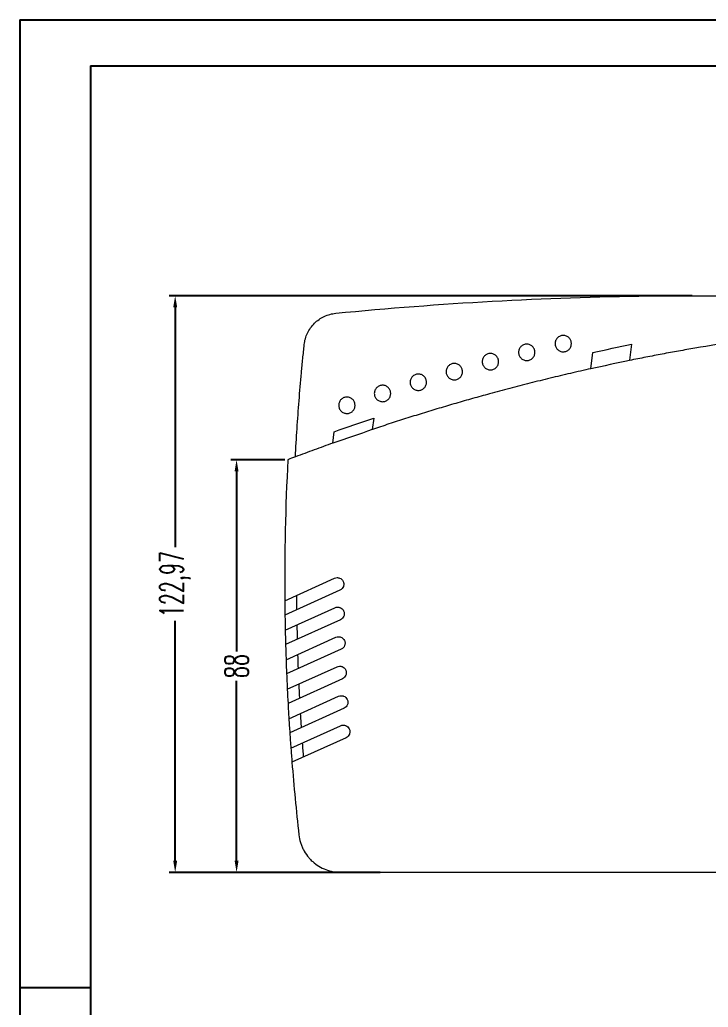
# Model space of a CAD drawing. Header units: inches. Extents: x 2104 to 4068, y 410 to 823.
# Drawn here: x 2104.1 to 2251, y 612.1 to 822.7 of the extents above; entities that cross this region are included whole.
import ezdxf

# ---------------------------------------------------------------- set-up
doc = ezdxf.new("R2010")
doc.units = ezdxf.units.IN
doc.styles.add('SLDTEXTSTYLE2', font='TXT', dxfattribs={"width": 0.6, "bigfont": 'bigfont'})
doc.dimstyles.new('5', dxfattribs={"dimtxt": 5, "dimasz": 2.5, "dimexe": 1.25, "dimexo": 0.625, "dimtad": 0, "dimzin": 12, "dimtxsty": 'SLDTEXTSTYLE2', "dimcen": 2.5, "dimclrd": 3, "dimclre": 3, "dimclrt": 256, "dimadec": 0, "dimazin": 0, "dimtfac": 1, "dimtmove": 0, "dimatfit": 3, "dimfxl": 1, "dimarcsym": 0})

# ---------------------------------------------------------------- blocks, each defined once
blk = doc.blocks.new('*D110')
at = {"color": 3, "lineweight": -2}
for p, q in [((2247.53, 763.82), (2136.05, 763.82)), ((2137.3, 761.32), (2137.3, 710.21)), ((2137.3, 643.35), (2137.3, 694.46)), ((2172.01, 640.85), (2136.05, 640.85))]:
    blk.add_line(p, q, dxfattribs=at)
at = {"color": 3}
for points in [[(2136.88, 761.32), (2137.72, 761.32), (2137.3, 763.82)], [(2136.88, 643.35), (2137.72, 643.35), (2137.3, 640.85)]]:
    blk.add_solid(points, dxfattribs=at)
at = {"layer": 'Defpoints', "color": 0}
for p in [(2248.16, 763.82), (2137.3, 640.85), (2172.63, 640.85)]:
    blk.add_point(p, dxfattribs=at)
at = {"insert": (2137.3, 702.34), "char_height": 5, "attachment_point": 5, "rotation": 90, "style": 'SLDTEXTSTYLE2'}
blk.add_mtext('122,97', dxfattribs=at)
blk = doc.blocks.new('*D111')
at = {"color": 3, "lineweight": -2}
for p, q in [((2160.71, 728.85), (2149.14, 728.85)), ((2150.39, 726.35), (2150.39, 687.97)), ((2150.39, 643.35), (2150.39, 681.72)), ((2180.99, 640.85), (2149.14, 640.85))]:
    blk.add_line(p, q, dxfattribs=at)
at = {"color": 3}
for points in [[(2149.97, 726.35), (2150.81, 726.35), (2150.39, 728.85)], [(2149.97, 643.35), (2150.81, 643.35), (2150.39, 640.85)]]:
    blk.add_solid(points, dxfattribs=at)
at = {"layer": 'Defpoints', "color": 0}
for p in [(2161.33, 728.85), (2150.39, 640.85), (2181.62, 640.85)]:
    blk.add_point(p, dxfattribs=at)
at = {"insert": (2150.39, 684.85), "char_height": 5, "attachment_point": 5, "rotation": 90, "style": 'SLDTEXTSTYLE2'}
blk.add_mtext('88', dxfattribs=at)

msp = doc.modelspace()

# ---------------------------------------------------------------- linework, layer by layer
for p, q in [((2104.15, 822.657), (2688.052, 822.657)), ((2104.15, 822.657), (2104.15, 409.797)), ((2119.259, 812.827), (2678.222, 812.827)), ((2119.259, 812.827), (2119.259, 419.627)), ((2119.259, 616.227), (2104.15, 616.227))]:
    msp.add_line(p, q)
at = {"color": 7, "linetype": 'Continuous', "lineweight": 15}
for p, q in [((2234.628, 753.477), (2234.212, 750.085)), ((2225.922, 748.212), (2226.348, 751.686)), ((2234.202, 750.006), (2234.199, 749.977)), ((2225.922, 748.212), (2225.925, 748.242)), ((2179.644, 737.736), (2179.339, 735.254)), ((2179.344, 735.296), (2179.339, 735.254)), ((2170.922, 732.343), (2171.226, 734.824)), ((2170.922, 732.343), (2170.927, 732.387)), ((2160.671, 698.782), (2171.276, 703.587)), ((2172.431, 701.037), (2160.708, 695.725)), ((2160.768, 692.484), (2171.372, 697.289)), ((2172.528, 694.738), (2160.844, 689.445)), ((2160.946, 686.188), (2171.55, 690.992)), ((2172.706, 688.442), (2161.061, 683.166)), ((2161.206, 679.894), (2171.81, 684.699)), ((2172.966, 682.148), (2161.359, 676.89)), ((2161.547, 673.605), (2172.151, 678.409)), ((2173.307, 675.859), (2161.738, 670.617)), ((2161.97, 667.32), (2172.574, 672.125)), ((2173.73, 669.574), (2162.198, 664.35)), ((2323.673, 640.85), (2172.631, 640.85))]:
    msp.add_line(p, q, dxfattribs=at)
for radius, start, end in [(483.883, 180.37755, 180.73996), (486.383, 180.50859, 180.86877), (483.883, 181.12414, 181.4845), (486.383, 181.25061, 181.60878), (483.883, 181.87066, 182.22907), (486.383, 181.99262, 182.34888), (483.883, 182.61714, 182.97367), (486.383, 182.73462, 183.08904), (483.883, 183.36356, 183.71829), (486.383, 183.47662, 183.82928), (483.883, 184.10993, 184.46295), (486.383, 184.21862, 184.56958)]:
    msp.add_arc((2647.035, 703.1), radius, start, end, dxfattribs=at)
for points, knots in [([(2171.552, 760.077), (2193.795, 762.258), (2216.039, 763.482), (2260.53, 764.041), (2282.778, 763.377), (2305.026, 761.76)], [0, 0, 0, 0, 0.5, 0.5, 1, 1, 1, 1]), ([(2164.818, 753.379), (2164.844, 753.593), (2164.871, 753.807), (2164.952, 754.228), (2165.001, 754.435), (2165.174, 755.051), (2165.324, 755.451), (2165.882, 756.622), (2166.376, 757.32), (2167.294, 758.233), (2167.624, 758.51), (2168.323, 759), (2168.693, 759.214), (2169.475, 759.583), (2169.878, 759.731), (2170.495, 759.901), (2170.703, 759.948), (2171.124, 760.026), (2171.337, 760.053), (2171.552, 760.077)], [0, 0, 0, 0, 0.0625, 0.0625, 0.125, 0.125, 0.25, 0.25, 0.5, 0.5, 0.625, 0.625, 0.75, 0.75, 0.875, 0.875, 0.9375, 0.9375, 1, 1, 1, 1]), ([(2305.026, 758.833), (2304.286, 758.797), (2302.805, 758.726), (2300.585, 758.604), (2298.366, 758.473), (2296.146, 758.331), (2293.928, 758.178), (2291.71, 758.015), (2289.492, 757.841), (2287.275, 757.657), (2282.706, 757.254), (2275.794, 756.559), (2266.554, 755.443), (2257.337, 754.141), (2250.042, 752.962), (2244.655, 752.014), (2241.165, 751.372), (2237.68, 750.706), (2235.361, 750.239), (2234.202, 750.006)], [0, 0, 0, 0, 0.0311276, 0.0622552, 0.0933834, 0.1245131, 0.1556449, 0.1867795, 0.2179177, 0.2490602, 0.2802076, 0.4105132, 0.5407681, 0.6710248, 0.8013358, 0.8510206, 0.9006909, 0.9503498, 1, 1, 1, 1]), ([(2218.61, 752.622), (2218.545, 752.717), (2218.491, 752.818), (2218.402, 753.028), (2218.368, 753.139), (2218.322, 753.364), (2218.31, 753.477), (2218.308, 753.706), (2218.319, 753.822), (2218.384, 754.158), (2218.473, 754.375), (2218.724, 754.756), (2218.889, 754.923), (2219.172, 755.115), (2219.275, 755.171), (2219.486, 755.259), (2219.594, 755.293), (2219.819, 755.339), (2219.935, 755.351), (2220.163, 755.353), (2220.276, 755.342), (2220.503, 755.299), (2220.613, 755.266), (2220.824, 755.18), (2220.927, 755.126), (2221.119, 755), (2221.207, 754.928), (2221.37, 754.767), (2221.444, 754.678), (2221.636, 754.394), (2221.727, 754.178), (2221.819, 753.731), (2221.821, 753.497), (2221.756, 753.16), (2221.723, 753.049), (2221.637, 752.837), (2221.584, 752.736), (2221.458, 752.544), (2221.385, 752.454), (2221.224, 752.292), (2221.137, 752.218), (2220.85, 752.024), (2220.637, 751.934), (2220.299, 751.865), (2220.186, 751.853), (2219.957, 751.851), (2219.841, 751.862), (2219.505, 751.927), (2219.287, 752.015), (2218.906, 752.266), (2218.739, 752.43), (2218.61, 752.622)], [0, 0, 0, 0, 0.03125, 0.03125, 0.0625, 0.0625, 0.09375, 0.09375, 0.125, 0.125, 0.1875, 0.1875, 0.25, 0.25, 0.28125, 0.28125, 0.3125, 0.3125, 0.34375, 0.34375, 0.375, 0.375, 0.40625, 0.40625, 0.4375, 0.4375, 0.46875, 0.46875, 0.5, 0.5, 0.5625, 0.5625, 0.625, 0.625, 0.65625, 0.65625, 0.6875, 0.6875, 0.71875, 0.71875, 0.75, 0.75, 0.8125, 0.8125, 0.84375, 0.84375, 0.875, 0.875, 0.9375, 0.9375, 1, 1, 1, 1]), ([(2162.922, 729.448), (2163.136, 733.445), (2163.405, 737.437), (2163.88, 743.42), (2164.05, 745.413), (2164.324, 748.401), (2164.418, 749.397), (2164.614, 751.389), (2164.716, 752.384), (2164.818, 753.379)], [0, 0, 0, 0, 0.5, 0.5, 0.75, 0.75, 0.875, 0.875, 1, 1, 1, 1]), ([(2211.05, 750.496), (2210.968, 750.577), (2210.895, 750.665), (2210.767, 750.854), (2210.711, 750.956), (2210.622, 751.167), (2210.588, 751.276), (2210.542, 751.5), (2210.529, 751.616), (2210.527, 751.958), (2210.571, 752.189), (2210.742, 752.611), (2210.871, 752.807), (2211.111, 753.051), (2211.201, 753.126), (2211.39, 753.255), (2211.49, 753.309), (2211.702, 753.399), (2211.813, 753.433), (2212.036, 753.479), (2212.149, 753.492), (2212.38, 753.493), (2212.494, 753.483), (2212.718, 753.44), (2212.83, 753.407), (2213.042, 753.321), (2213.143, 753.268), (2213.334, 753.143), (2213.425, 753.069), (2213.669, 752.829), (2213.801, 752.635), (2213.979, 752.215), (2214.027, 751.985), (2214.029, 751.643), (2214.019, 751.527), (2213.976, 751.302), (2213.944, 751.193), (2213.858, 750.98), (2213.804, 750.877), (2213.679, 750.687), (2213.607, 750.598), (2213.364, 750.351), (2213.173, 750.221), (2212.855, 750.086), (2212.746, 750.052), (2212.523, 750.006), (2212.407, 749.993), (2212.064, 749.991), (2211.834, 750.035), (2211.411, 750.206), (2211.215, 750.334), (2211.05, 750.496)], [0, 0, 0, 0, 0.03125, 0.03125, 0.0625, 0.0625, 0.09375, 0.09375, 0.125, 0.125, 0.1875, 0.1875, 0.25, 0.25, 0.28125, 0.28125, 0.3125, 0.3125, 0.34375, 0.34375, 0.375, 0.375, 0.40625, 0.40625, 0.4375, 0.4375, 0.46875, 0.46875, 0.5, 0.5, 0.5625, 0.5625, 0.625, 0.625, 0.65625, 0.65625, 0.6875, 0.6875, 0.71875, 0.71875, 0.75, 0.75, 0.8125, 0.8125, 0.84375, 0.84375, 0.875, 0.875, 0.9375, 0.9375, 1, 1, 1, 1]), ([(2203.304, 748.501), (2203.222, 748.582), (2203.149, 748.67), (2203.02, 748.858), (2202.965, 748.96), (2202.875, 749.171), (2202.841, 749.28), (2202.794, 749.504), (2202.782, 749.62), (2202.779, 749.962), (2202.823, 750.193), (2202.994, 750.616), (2203.122, 750.812), (2203.362, 751.056), (2203.451, 751.131), (2203.641, 751.26), (2203.741, 751.315), (2203.952, 751.404), (2204.063, 751.439), (2204.286, 751.485), (2204.399, 751.498), (2204.63, 751.5), (2204.745, 751.49), (2204.969, 751.447), (2205.08, 751.415), (2205.293, 751.329), (2205.394, 751.276), (2205.585, 751.151), (2205.676, 751.077), (2205.92, 750.837), (2206.052, 750.643), (2206.231, 750.224), (2206.279, 749.994), (2206.282, 749.652), (2206.272, 749.536), (2206.229, 749.311), (2206.197, 749.201), (2206.111, 748.989), (2206.057, 748.886), (2205.932, 748.695), (2205.861, 748.606), (2205.619, 748.359), (2205.427, 748.228), (2205.11, 748.093), (2205.001, 748.059), (2204.777, 748.013), (2204.661, 748), (2204.319, 747.997), (2204.088, 748.041), (2203.665, 748.211), (2203.469, 748.339), (2203.304, 748.501)], [0, 0, 0, 0, 0.03125, 0.03125, 0.0625, 0.0625, 0.09375, 0.09375, 0.125, 0.125, 0.1875, 0.1875, 0.25, 0.25, 0.28125, 0.28125, 0.3125, 0.3125, 0.34375, 0.34375, 0.375, 0.375, 0.40625, 0.40625, 0.4375, 0.4375, 0.46875, 0.46875, 0.5, 0.5, 0.5625, 0.5625, 0.625, 0.625, 0.65625, 0.65625, 0.6875, 0.6875, 0.71875, 0.71875, 0.75, 0.75, 0.8125, 0.8125, 0.84375, 0.84375, 0.875, 0.875, 0.9375, 0.9375, 1, 1, 1, 1]), ([(2225.925, 748.242), (2225.202, 748.08), (2223.756, 747.756), (2221.589, 747.256), (2219.424, 746.747), (2217.262, 746.228), (2215.101, 745.698), (2212.944, 745.157), (2210.788, 744.607), (2208.635, 744.045), (2206.484, 743.474), (2203.85, 742.76), (2200.737, 741.896), (2197.148, 740.868), (2193.569, 739.811), (2189.998, 738.727), (2186.437, 737.613), (2182.885, 736.472), (2180.525, 735.688), (2179.344, 735.296)], [0, 0, 0, 0, 0.04596824, 0.09193825, 0.13791109, 0.18388781, 0.22986947, 0.27585713, 0.32185184, 0.36785465, 0.41386663, 0.45988882, 0.53708934, 0.61426763, 0.69142868, 0.76857746, 0.84571895, 0.92285813, 1, 1, 1, 1]), ([(2195.596, 746.372), (2195.513, 746.452), (2195.44, 746.54), (2195.311, 746.728), (2195.255, 746.83), (2195.165, 747.041), (2195.131, 747.149), (2195.083, 747.373), (2195.071, 747.489), (2195.067, 747.832), (2195.11, 748.062), (2195.28, 748.485), (2195.408, 748.682), (2195.647, 748.927), (2195.737, 749.002), (2195.926, 749.131), (2196.025, 749.186), (2196.236, 749.277), (2196.347, 749.311), (2196.57, 749.358), (2196.684, 749.371), (2196.915, 749.374), (2197.029, 749.364), (2197.253, 749.322), (2197.364, 749.289), (2197.577, 749.204), (2197.678, 749.151), (2197.87, 749.027), (2197.961, 748.954), (2198.206, 748.714), (2198.338, 748.521), (2198.518, 748.102), (2198.566, 747.872), (2198.571, 747.53), (2198.561, 747.414), (2198.519, 747.189), (2198.487, 747.079), (2198.402, 746.866), (2198.348, 746.763), (2198.224, 746.572), (2198.152, 746.483), (2197.91, 746.235), (2197.719, 746.104), (2197.402, 745.969), (2197.294, 745.934), (2197.07, 745.887), (2196.954, 745.874), (2196.611, 745.87), (2196.381, 745.913), (2195.958, 746.082), (2195.761, 746.21), (2195.596, 746.372)], [0, 0, 0, 0, 0.03125, 0.03125, 0.0625, 0.0625, 0.09375, 0.09375, 0.125, 0.125, 0.1875, 0.1875, 0.25, 0.25, 0.28125, 0.28125, 0.3125, 0.3125, 0.34375, 0.34375, 0.375, 0.375, 0.40625, 0.40625, 0.4375, 0.4375, 0.46875, 0.46875, 0.5, 0.5, 0.5625, 0.5625, 0.625, 0.625, 0.65625, 0.65625, 0.6875, 0.6875, 0.71875, 0.71875, 0.75, 0.75, 0.8125, 0.8125, 0.84375, 0.84375, 0.875, 0.875, 0.9375, 0.9375, 1, 1, 1, 1]), ([(2187.924, 744.11), (2187.841, 744.191), (2187.768, 744.278), (2187.639, 744.466), (2187.583, 744.568), (2187.492, 744.778), (2187.457, 744.887), (2187.41, 745.111), (2187.397, 745.226), (2187.392, 745.569), (2187.435, 745.8), (2187.604, 746.223), (2187.732, 746.42), (2187.971, 746.666), (2188.06, 746.741), (2188.248, 746.871), (2188.348, 746.926), (2188.559, 747.016), (2188.669, 747.052), (2188.893, 747.099), (2189.006, 747.112), (2189.237, 747.115), (2189.351, 747.105), (2189.575, 747.064), (2189.687, 747.032), (2189.9, 746.947), (2190.001, 746.894), (2190.193, 746.77), (2190.284, 746.697), (2190.529, 746.458), (2190.662, 746.265), (2190.843, 745.846), (2190.892, 745.617), (2190.897, 745.274), (2190.887, 745.158), (2190.845, 744.933), (2190.814, 744.824), (2190.729, 744.611), (2190.676, 744.507), (2190.552, 744.316), (2190.48, 744.227), (2190.239, 743.978), (2190.048, 743.847), (2189.732, 743.711), (2189.623, 743.676), (2189.399, 743.628), (2189.284, 743.615), (2188.941, 743.611), (2188.71, 743.653), (2188.287, 743.822), (2188.09, 743.949), (2187.924, 744.11)], [0, 0, 0, 0, 0.03125, 0.03125, 0.0625, 0.0625, 0.09375, 0.09375, 0.125, 0.125, 0.1875, 0.1875, 0.25, 0.25, 0.28125, 0.28125, 0.3125, 0.3125, 0.34375, 0.34375, 0.375, 0.375, 0.40625, 0.40625, 0.4375, 0.4375, 0.46875, 0.46875, 0.5, 0.5, 0.5625, 0.5625, 0.625, 0.625, 0.65625, 0.65625, 0.6875, 0.6875, 0.71875, 0.71875, 0.75, 0.75, 0.8125, 0.8125, 0.84375, 0.84375, 0.875, 0.875, 0.9375, 0.9375, 1, 1, 1, 1]), ([(2180.042, 742.024), (2179.979, 742.122), (2179.927, 742.223), (2179.843, 742.435), (2179.811, 742.547), (2179.77, 742.773), (2179.761, 742.886), (2179.764, 743.115), (2179.778, 743.231), (2179.85, 743.565), (2179.943, 743.781), (2180.203, 744.156), (2180.371, 744.32), (2180.659, 744.505), (2180.763, 744.559), (2180.975, 744.643), (2181.085, 744.674), (2181.31, 744.715), (2181.426, 744.725), (2181.654, 744.721), (2181.768, 744.708), (2181.994, 744.66), (2182.103, 744.625), (2182.312, 744.534), (2182.413, 744.478), (2182.602, 744.348), (2182.689, 744.274), (2182.848, 744.11), (2182.921, 744.019), (2183.106, 743.731), (2183.193, 743.513), (2183.275, 743.064), (2183.271, 742.829), (2183.2, 742.495), (2183.164, 742.384), (2183.073, 742.173), (2183.018, 742.074), (2182.888, 741.885), (2182.813, 741.796), (2182.649, 741.637), (2182.559, 741.566), (2182.269, 741.378), (2182.053, 741.293), (2181.714, 741.231), (2181.601, 741.222), (2181.372, 741.225), (2181.256, 741.238), (2180.921, 741.31), (2180.706, 741.404), (2180.331, 741.662), (2180.167, 741.83), (2180.042, 742.024)], [0, 0, 0, 0, 0.03125, 0.03125, 0.0625, 0.0625, 0.09375, 0.09375, 0.125, 0.125, 0.1875, 0.1875, 0.25, 0.25, 0.28125, 0.28125, 0.3125, 0.3125, 0.34375, 0.34375, 0.375, 0.375, 0.40625, 0.40625, 0.4375, 0.4375, 0.46875, 0.46875, 0.5, 0.5, 0.5625, 0.5625, 0.625, 0.625, 0.65625, 0.65625, 0.6875, 0.6875, 0.71875, 0.71875, 0.75, 0.75, 0.8125, 0.8125, 0.84375, 0.84375, 0.875, 0.875, 0.9375, 0.9375, 1, 1, 1, 1]), ([(2172.452, 739.502), (2172.39, 739.599), (2172.337, 739.701), (2172.253, 739.913), (2172.221, 740.024), (2172.18, 740.25), (2172.171, 740.363), (2172.174, 740.592), (2172.187, 740.708), (2172.259, 741.043), (2172.353, 741.258), (2172.612, 741.634), (2172.78, 741.797), (2173.068, 741.983), (2173.171, 742.037), (2173.384, 742.121), (2173.494, 742.152), (2173.719, 742.194), (2173.835, 742.203), (2174.063, 742.2), (2174.177, 742.187), (2174.402, 742.139), (2174.511, 742.104), (2174.721, 742.013), (2174.822, 741.957), (2175.011, 741.827), (2175.098, 741.753), (2175.257, 741.589), (2175.33, 741.498), (2175.516, 741.21), (2175.602, 740.992), (2175.685, 740.544), (2175.681, 740.309), (2175.61, 739.974), (2175.574, 739.863), (2175.483, 739.653), (2175.428, 739.553), (2175.298, 739.364), (2175.223, 739.276), (2175.059, 739.117), (2174.97, 739.045), (2174.679, 738.857), (2174.464, 738.772), (2174.125, 738.71), (2174.011, 738.7), (2173.783, 738.704), (2173.667, 738.717), (2173.332, 738.788), (2173.117, 738.881), (2172.742, 739.14), (2172.578, 739.308), (2172.452, 739.502)], [0, 0, 0, 0, 0.03125, 0.03125, 0.0625, 0.0625, 0.09375, 0.09375, 0.125, 0.125, 0.1875, 0.1875, 0.25, 0.25, 0.28125, 0.28125, 0.3125, 0.3125, 0.34375, 0.34375, 0.375, 0.375, 0.40625, 0.40625, 0.4375, 0.4375, 0.46875, 0.46875, 0.5, 0.5, 0.5625, 0.5625, 0.625, 0.625, 0.65625, 0.65625, 0.6875, 0.6875, 0.71875, 0.71875, 0.75, 0.75, 0.8125, 0.8125, 0.84375, 0.84375, 0.875, 0.875, 0.9375, 0.9375, 1, 1, 1, 1]), ([(2170.927, 732.387), (2170.258, 732.148), (2168.92, 731.669), (2166.918, 730.939), (2164.918, 730.201), (2163.587, 729.702), (2162.922, 729.452)], [0, 0, 0, 0, 0.2499327, 0.4999067, 0.7499274, 1, 1, 1, 1]), ([(2171.276, 703.587), (2171.444, 703.663), (2171.624, 703.705), (2171.899, 703.714), (2171.99, 703.708), (2172.171, 703.678), (2172.261, 703.654), (2172.517, 703.558), (2172.677, 703.459), (2172.943, 703.21), (2173.052, 703.057), (2173.166, 702.808), (2173.196, 702.719), (2173.237, 702.541), (2173.249, 702.451), (2173.256, 702.267), (2173.25, 702.175), (2173.22, 701.995), (2173.196, 701.906), (2173.099, 701.647), (2173.001, 701.489), (2172.75, 701.221), (2172.6, 701.113), (2172.431, 701.037)], [0, 0, 0, 0, 0.125, 0.125, 0.1875, 0.1875, 0.25, 0.25, 0.375, 0.375, 0.5, 0.5, 0.5625, 0.5625, 0.625, 0.625, 0.6875, 0.6875, 0.75, 0.75, 0.875, 0.875, 1, 1, 1, 1]), ([(2171.372, 697.289), (2171.541, 697.365), (2171.721, 697.407), (2171.996, 697.416), (2172.087, 697.41), (2172.268, 697.38), (2172.358, 697.356), (2172.614, 697.26), (2172.773, 697.16), (2173.04, 696.911), (2173.149, 696.759), (2173.262, 696.509), (2173.292, 696.421), (2173.334, 696.243), (2173.346, 696.153), (2173.352, 695.969), (2173.346, 695.876), (2173.317, 695.696), (2173.293, 695.608), (2173.196, 695.349), (2173.098, 695.191), (2172.847, 694.923), (2172.696, 694.815), (2172.528, 694.738)], [0, 0, 0, 0, 0.125, 0.125, 0.1875, 0.1875, 0.25, 0.25, 0.375, 0.375, 0.5, 0.5, 0.5625, 0.5625, 0.625, 0.625, 0.6875, 0.6875, 0.75, 0.75, 0.875, 0.875, 1, 1, 1, 1]), ([(2171.55, 690.992), (2171.719, 691.069), (2171.899, 691.11), (2172.174, 691.119), (2172.265, 691.113), (2172.446, 691.084), (2172.536, 691.06), (2172.792, 690.963), (2172.952, 690.864), (2173.218, 690.615), (2173.327, 690.462), (2173.441, 690.213), (2173.471, 690.125), (2173.512, 689.947), (2173.524, 689.856), (2173.531, 689.673), (2173.524, 689.58), (2173.495, 689.4), (2173.471, 689.312), (2173.374, 689.052), (2173.276, 688.895), (2173.025, 688.627), (2172.874, 688.518), (2172.706, 688.442)], [0, 0, 0, 0, 0.125, 0.125, 0.1875, 0.1875, 0.25, 0.25, 0.375, 0.375, 0.5, 0.5, 0.5625, 0.5625, 0.625, 0.625, 0.6875, 0.6875, 0.75, 0.75, 0.875, 0.875, 1, 1, 1, 1]), ([(2171.81, 684.699), (2171.979, 684.775), (2172.159, 684.817), (2172.434, 684.826), (2172.525, 684.82), (2172.706, 684.79), (2172.796, 684.766), (2173.052, 684.67), (2173.211, 684.571), (2173.478, 684.321), (2173.587, 684.169), (2173.7, 683.92), (2173.73, 683.831), (2173.772, 683.653), (2173.784, 683.563), (2173.79, 683.379), (2173.784, 683.287), (2173.755, 683.107), (2173.731, 683.018), (2173.634, 682.759), (2173.536, 682.601), (2173.285, 682.333), (2173.134, 682.225), (2172.966, 682.148)], [0, 0, 0, 0, 0.125, 0.125, 0.1875, 0.1875, 0.25, 0.25, 0.375, 0.375, 0.5, 0.5, 0.5625, 0.5625, 0.625, 0.625, 0.6875, 0.6875, 0.75, 0.75, 0.875, 0.875, 1, 1, 1, 1]), ([(2172.151, 678.409), (2172.32, 678.486), (2172.5, 678.527), (2172.775, 678.536), (2172.866, 678.53), (2173.047, 678.501), (2173.137, 678.477), (2173.393, 678.38), (2173.553, 678.281), (2173.819, 678.032), (2173.928, 677.879), (2174.042, 677.63), (2174.072, 677.542), (2174.113, 677.364), (2174.125, 677.273), (2174.132, 677.09), (2174.126, 676.997), (2174.096, 676.817), (2174.072, 676.729), (2173.975, 676.469), (2173.877, 676.312), (2173.626, 676.044), (2173.476, 675.935), (2173.307, 675.859)], [0, 0, 0, 0, 0.125, 0.125, 0.1875, 0.1875, 0.25, 0.25, 0.375, 0.375, 0.5, 0.5, 0.5625, 0.5625, 0.625, 0.625, 0.6875, 0.6875, 0.75, 0.75, 0.875, 0.875, 1, 1, 1, 1]), ([(2172.574, 672.125), (2172.743, 672.201), (2172.923, 672.243), (2173.198, 672.252), (2173.289, 672.246), (2173.47, 672.216), (2173.56, 672.192), (2173.816, 672.096), (2173.975, 671.996), (2174.242, 671.747), (2174.351, 671.595), (2174.464, 671.346), (2174.494, 671.257), (2174.536, 671.079), (2174.548, 670.989), (2174.554, 670.805), (2174.548, 670.713), (2174.519, 670.533), (2174.495, 670.444), (2174.398, 670.185), (2174.3, 670.027), (2174.049, 669.759), (2173.898, 669.651), (2173.73, 669.574)], [0, 0, 0, 0, 0.125, 0.125, 0.1875, 0.1875, 0.25, 0.25, 0.375, 0.375, 0.5, 0.5, 0.5625, 0.5625, 0.625, 0.625, 0.6875, 0.6875, 0.75, 0.75, 0.875, 0.875, 1, 1, 1, 1]), ([(2163.687, 648.846), (2163.749, 648.297), (2163.86, 647.762), (2164.096, 646.981), (2164.187, 646.724), (2164.392, 646.217), (2164.508, 645.965), (2164.886, 645.233), (2165.179, 644.773), (2165.679, 644.127), (2165.856, 643.919), (2166.23, 643.517), (2166.428, 643.323), (2167.04, 642.776), (2167.477, 642.451), (2168.408, 641.883), (2168.907, 641.638), (2169.928, 641.248), (2170.451, 641.1), (2171.526, 640.901), (2172.079, 640.85), (2172.631, 640.85)], [0, 0, 0, 0, 0.125, 0.125, 0.1875, 0.1875, 0.25, 0.25, 0.375, 0.375, 0.4375, 0.4375, 0.5, 0.5, 0.625, 0.625, 0.75, 0.75, 0.875, 0.875, 1, 1, 1, 1])]:
    msp.add_open_spline(points, degree=3, knots=knots, dxfattribs=at)
for points in [[(2226.348, 751.686), (2229.102, 752.31), (2231.863, 752.907), (2234.628, 753.477)], [(2234.199, 749.977), (2231.434, 749.414), (2228.675, 748.826), (2225.922, 748.212)], [(2171.226, 734.824), (2174.023, 735.82), (2176.829, 736.792), (2179.644, 737.736)], [(2179.339, 735.254), (2176.524, 734.311), (2173.718, 733.34), (2170.922, 732.343)], [(2161.334, 728.85), (2160.803, 718.826), (2160.582, 708.803), (2160.671, 698.782)], [(2162.922, 729.452), (2162.392, 729.252), (2161.863, 729.051), (2161.334, 728.85)], [(2160.708, 695.725), (2160.724, 694.645), (2160.744, 693.564), (2160.768, 692.484)], [(2160.844, 689.445), (2160.874, 688.359), (2160.908, 687.273), (2160.946, 686.188)], [(2161.061, 683.166), (2161.105, 682.075), (2161.154, 680.985), (2161.206, 679.894)], [(2161.359, 676.89), (2161.418, 675.795), (2161.481, 674.7), (2161.547, 673.605)], [(2161.738, 670.617), (2161.811, 669.518), (2161.889, 668.419), (2161.97, 667.32)], [(2162.198, 664.35), (2162.611, 659.181), (2163.107, 654.013), (2163.687, 648.846)]]:
    msp.add_open_spline(points, degree=3, dxfattribs=at)

# ---------------------------------------------------------------- dimensions: what is measured, and where the dimension line sits
for base, p1, p2, picture, middle in [((2137.3, 640.85), (2248.156, 763.824), (2172.631, 640.85), '*D110', (2137.3, 702.337)), ((2150.389, 640.85), (2161.334, 728.85), (2181.619, 640.85), '*D111', (2150.389, 684.85))]:
    dim = msp.add_linear_dim(base=base, p1=p1, p2=p2, angle=90, dimstyle='5')
    dim.commit()
    dim.dimension.update_dxf_attribs({"geometry": picture, "text_midpoint": middle})

doc.saveas('drawing.dxf')
